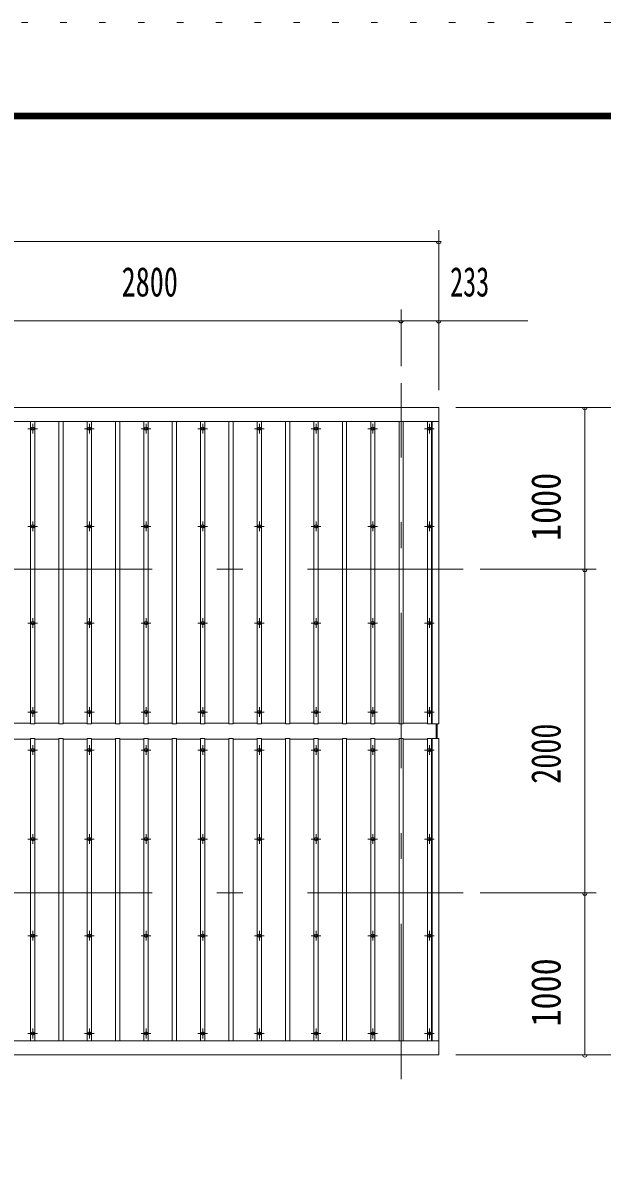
# Model space of a CAD drawing. Units: millimetres, scale not verified. Extents: x -32624 to 32629, y -14700 to 14700.
# Drawn here: x 436 to 4016, y 7701 to 14700 of the extents above; entities that cross this region are included whole.
import ezdxf
from ezdxf.enums import TextEntityAlignment as Align

# ---------------------------------------------------------------- set-up
doc = ezdxf.new("R2010")
doc.units = ezdxf.units.MM
doc.header["$LTSCALE"] = 80
doc.linetypes.add('USER3', pattern=[24, 12, -5, 2, -5])
doc.linetypes.add('USER4', pattern=[3, 0.5, -2.5])
for name, color, linetype, lineweight in [('0-2_1-0BOLD', 7, 'Continuous', 18), ('0-3_1-2CENTER', 3, 'USER3', 18), ('0-4_1-4THIN', 4, 'Continuous', 18), ('0-5_1-5DIM', 3, 'Continuous', 18), ('0-C_F-F', 5, 'Continuous', 18), ('0-D_F-E_J_ADD', 5, 'USER4', 18)]:
    doc.layers.add(name, color=color, linetype=linetype, lineweight=lineweight)
doc.styles.add('ＭＳ ゴシック', font='')
doc.styles.get('ＭＳ ゴシック').set_extended_font_data('MS Gothic')

msp = doc.modelspace()

# ---------------------------------------------------------------- linework, layer by layer
at = {"layer": '0-2_1-0BOLD'}
for p, q in [((3006.05, 12236.05), (-4809.94, 12236.05)), ((2990.05, 10277.69), (2990.05, 10367.39)), ((2996.05, 10367.39), (2996.05, 10277.69)), ((-4809.94, 8409.03), (3006.05, 8409.03))]:
    msp.add_line(p, q, dxfattribs=at)
for points in [[(-4809.94, 10367.39), (-4809.94, 12322.54), (3006.05, 12322.54), (3006.05, 10367.39), (2966.05, 10367.39), (2966.05, 12236.05)], [(2966.05, 8409.03), (2966.05, 10277.69), (3006.05, 10277.69), (3006.05, 8322.54), (-4809.94, 8322.54)]]:
    msp.add_lwpolyline(points, dxfattribs=at)
for centre in [(498.06, 12191.11), (848.06, 12191.11), (1198.06, 12191.11), (1548.06, 12191.11), (1898.06, 12191.11), (2248.06, 12191.11), (2598.06, 12191.11), (2948.06, 12191.11), (498.06, 11587.41), (848.06, 11587.41), (1198.06, 11587.41), (1548.06, 11587.41), (1898.06, 11587.41), (2248.06, 11587.41), (2598.06, 11587.41), (2948.06, 11587.41), (498.06, 10989.62), (848.06, 10989.62), (1198.06, 10989.62), (1548.06, 10989.62), (1898.06, 10989.62), (2248.06, 10989.62), (2598.06, 10989.62), (2948.06, 10989.62), (498.06, 10439.93), (848.06, 10439.93), (1198.06, 10439.93), (1548.06, 10439.93), (1898.06, 10439.93), (2248.06, 10439.93), (2598.06, 10439.93), (2948.06, 10439.93), (498.06, 10205.15), (848.06, 10205.15), (1198.06, 10205.15), (1548.06, 10205.15), (1898.06, 10205.15), (2248.06, 10205.15), (2598.06, 10205.15), (2948.06, 10205.15), (498.06, 9655.46), (848.06, 9655.46), (1198.06, 9655.46), (1548.06, 9655.46), (1898.06, 9655.46), (2248.06, 9655.46), (2598.06, 9655.46), (2948.06, 9655.46), (498.06, 9057.68), (848.06, 9057.68), (1198.06, 9057.68), (1548.06, 9057.68), (1898.06, 9057.68), (2248.06, 9057.68), (2598.06, 9057.68), (2948.06, 9057.68), (498.06, 8453.97), (848.06, 8453.97), (1198.06, 8453.97), (1548.06, 8453.97), (1898.06, 8453.97), (2248.06, 8453.97), (2598.06, 8453.97), (2948.06, 8453.97)]:
    msp.add_circle(centre, 10, dxfattribs=at)
at = {"layer": '0-3_1-2CENTER'}
for p, q in [((2773.06, 8172.54), (2773.06, 12472.55)), ((468.06, 12191.11), (528.05, 12191.11)), ((498.06, 12161.11), (498.06, 12221.12)), ((878.05, 12191.11), (818.06, 12191.11)), ((848.06, 12221.12), (848.06, 12161.11)), ((1168.06, 12191.11), (1228.05, 12191.11)), ((1198.06, 12161.11), (1198.06, 12221.12)), ((1578.05, 12191.11), (1518.06, 12191.11)), ((1548.06, 12221.12), (1548.06, 12161.11)), ((1868.06, 12191.11), (1928.06, 12191.11)), ((1898.06, 12161.11), (1898.06, 12221.12)), ((2278.05, 12191.11), (2218.06, 12191.11)), ((2248.06, 12221.12), (2248.06, 12161.11)), ((2568.06, 12191.11), (2628.05, 12191.11)), ((2598.06, 12161.11), (2598.06, 12221.12)), ((2978.05, 12191.11), (2918.06, 12191.11)), ((2948.06, 12221.12), (2948.06, 12161.11)), ((468.06, 11587.41), (528.06, 11587.41)), ((498.06, 11557.41), (498.06, 11617.41)), ((818.06, 11587.41), (878.06, 11587.41)), ((848.06, 11617.41), (848.06, 11557.41)), ((1168.06, 11587.41), (1228.06, 11587.41)), ((1198.06, 11557.41), (1198.06, 11617.41)), ((1578.06, 11587.41), (1518.06, 11587.41)), ((1548.06, 11617.41), (1548.06, 11557.41)), ((1868.06, 11587.41), (1928.06, 11587.41)), ((1898.06, 11557.41), (1898.06, 11617.41)), ((2278.06, 11587.41), (2218.06, 11587.41)), ((2248.06, 11617.41), (2248.06, 11557.41)), ((2568.06, 11587.41), (2628.06, 11587.41)), ((2598.06, 11557.41), (2598.06, 11617.41)), ((2918.06, 11587.41), (2978.06, 11587.41)), ((2948.06, 11617.41), (2948.06, 11557.41)), ((3156.05, 11322.54), (-5131.94, 11322.54)), ((468.06, 10989.62), (528.06, 10989.62)), ((498.06, 11019.63), (498.06, 10959.62)), ((878.06, 10989.62), (818.06, 10989.62)), ((848.06, 10959.62), (848.06, 11019.63)), ((1228.06, 10989.62), (1168.06, 10989.62)), ((1198.06, 11019.63), (1198.06, 10959.62)), ((1578.06, 10989.62), (1518.06, 10989.62)), ((1548.06, 10959.62), (1548.06, 11019.63)), ((1928.06, 10989.62), (1868.06, 10989.62)), ((1898.06, 11019.63), (1898.06, 10959.62)), ((2278.06, 10989.62), (2218.06, 10989.62)), ((2248.06, 10959.62), (2248.06, 11019.63)), ((2568.06, 10989.62), (2628.06, 10989.62)), ((2598.06, 11019.63), (2598.06, 10959.62)), ((2978.06, 10989.62), (2918.06, 10989.62)), ((2948.06, 10959.62), (2948.06, 11019.63)), ((468.06, 10439.93), (528.06, 10439.93)), ((498.06, 10409.93), (498.06, 10469.93)), ((818.06, 10439.93), (878.06, 10439.93)), ((848.06, 10409.93), (848.06, 10469.93)), ((1168.06, 10439.93), (1228.06, 10439.93)), ((1198.06, 10409.93), (1198.06, 10469.93)), ((1578.06, 10439.93), (1518.06, 10439.93)), ((1548.06, 10409.93), (1548.06, 10469.93)), ((1868.06, 10439.93), (1928.06, 10439.93)), ((1898.06, 10409.93), (1898.06, 10469.93)), ((2278.06, 10439.93), (2218.06, 10439.93)), ((2248.06, 10409.93), (2248.06, 10469.93)), ((2568.06, 10439.93), (2628.06, 10439.93)), ((2598.06, 10409.93), (2598.06, 10469.93)), ((2918.06, 10439.93), (2978.06, 10439.93)), ((2948.06, 10409.93), (2948.06, 10469.93)), ((498.06, 10235.15), (498.06, 10175.15)), ((848.06, 10235.15), (848.06, 10175.15)), ((1198.06, 10235.15), (1198.06, 10175.15)), ((1548.06, 10235.15), (1548.06, 10175.15)), ((1898.06, 10235.15), (1898.06, 10175.15)), ((2248.06, 10235.15), (2248.06, 10175.15)), ((2598.06, 10235.15), (2598.06, 10175.15)), ((2948.06, 10235.15), (2948.06, 10175.15)), ((468.06, 10205.15), (528.06, 10205.15)), ((818.06, 10205.15), (878.06, 10205.15)), ((1228.06, 10205.15), (1168.06, 10205.15)), ((1518.06, 10205.15), (1578.06, 10205.15)), ((1928.06, 10205.15), (1868.06, 10205.15)), ((2218.06, 10205.15), (2278.06, 10205.15)), ((2568.06, 10205.15), (2628.06, 10205.15)), ((2918.06, 10205.15), (2978.06, 10205.15)), ((498.06, 9685.46), (498.06, 9625.46)), ((848.06, 9625.46), (848.06, 9685.46)), ((1198.06, 9685.46), (1198.06, 9625.46)), ((1548.06, 9625.46), (1548.06, 9685.46)), ((1898.06, 9685.46), (1898.06, 9625.46)), ((2248.06, 9625.46), (2248.06, 9685.46)), ((2598.06, 9685.46), (2598.06, 9625.46)), ((2948.06, 9625.46), (2948.06, 9685.46)), ((528.06, 9655.46), (468.06, 9655.46)), ((818.06, 9655.46), (878.06, 9655.46)), ((1228.06, 9655.46), (1168.06, 9655.46)), ((1578.06, 9655.46), (1518.06, 9655.46)), ((1928.06, 9655.46), (1868.06, 9655.46)), ((2278.06, 9655.46), (2218.06, 9655.46)), ((2628.06, 9655.46), (2568.06, 9655.46)), ((2918.06, 9655.46), (2978.06, 9655.46)), ((3156.05, 9322.54), (-5131.94, 9322.54)), ((468.06, 9057.68), (528.06, 9057.68)), ((498.06, 9027.67), (498.06, 9087.67)), ((818.06, 9057.68), (878.06, 9057.68)), ((848.06, 9087.67), (848.06, 9027.67)), ((1228.06, 9057.68), (1168.06, 9057.68)), ((1198.06, 9027.67), (1198.06, 9087.67)), ((1518.06, 9057.68), (1578.06, 9057.68)), ((1548.06, 9087.67), (1548.06, 9027.67)), ((1928.06, 9057.68), (1868.06, 9057.68)), ((1898.06, 9027.67), (1898.06, 9087.67)), ((2218.06, 9057.68), (2278.06, 9057.68)), ((2248.06, 9087.67), (2248.06, 9027.67)), ((2568.06, 9057.68), (2628.06, 9057.68)), ((2598.06, 9027.67), (2598.06, 9087.67)), ((2918.06, 9057.68), (2978.06, 9057.68)), ((2948.06, 9087.67), (2948.06, 9027.67)), ((498.06, 8483.97), (498.06, 8423.96)), ((848.06, 8423.96), (848.06, 8483.97)), ((1198.06, 8483.97), (1198.06, 8423.96)), ((1548.06, 8423.96), (1548.06, 8483.97)), ((1898.06, 8483.97), (1898.06, 8423.96)), ((2248.06, 8423.96), (2248.06, 8483.97)), ((2598.06, 8483.97), (2598.06, 8423.96)), ((2948.06, 8423.96), (2948.06, 8483.97)), ((528.05, 8453.97), (468.06, 8453.97)), ((878.05, 8453.97), (818.06, 8453.97)), ((1228.05, 8453.97), (1168.06, 8453.97)), ((1578.05, 8453.97), (1518.06, 8453.97)), ((1928.06, 8453.97), (1868.06, 8453.97)), ((2278.05, 8453.97), (2218.06, 8453.97)), ((2628.05, 8453.97), (2568.06, 8453.97)), ((2978.05, 8453.97), (2918.06, 8453.97))]:
    msp.add_line(p, q, dxfattribs=at)
at = {"layer": '0-4_1-4THIN'}
for p, q in [((510.56, 12236.05), (510.56, 10367.39)), ((685.56, 12236.05), (685.56, 10367.39)), ((860.56, 12236.05), (860.56, 10367.39)), ((1035.56, 12236.05), (1035.56, 10367.39)), ((1210.56, 12236.05), (1210.56, 10367.39)), ((1385.56, 10367.39), (1385.56, 12236.05)), ((1560.56, 10367.39), (1560.56, 12236.05)), ((1735.56, 10367.39), (1735.56, 12236.05)), ((1910.56, 10367.39), (1910.56, 12236.05)), ((2085.56, 10367.39), (2085.56, 12236.05)), ((2260.56, 10367.39), (2260.56, 12236.05)), ((2435.56, 10367.39), (2435.56, 12236.05)), ((2610.56, 10367.39), (2610.56, 12236.05)), ((2785.56, 10367.39), (2785.56, 12236.05)), ((2960.56, 10367.39), (2960.56, 12236.05)), ((485.56, 10371.64), (335.56, 10371.64)), ((660.56, 10371.64), (510.56, 10371.64)), ((835.56, 10371.64), (685.56, 10371.64)), ((1010.56, 10371.64), (860.56, 10371.64)), ((1185.56, 10371.64), (1035.56, 10371.64)), ((1360.56, 10371.64), (1210.56, 10371.64)), ((1535.56, 10371.64), (1385.56, 10371.64)), ((1710.56, 10371.64), (1560.56, 10371.64)), ((1885.56, 10371.64), (1735.56, 10371.64)), ((2060.56, 10371.64), (1910.56, 10371.64)), ((2235.56, 10371.64), (2085.56, 10371.64)), ((2410.56, 10371.64), (2260.56, 10371.64)), ((2585.56, 10371.64), (2435.56, 10371.64)), ((2760.56, 10371.64), (2610.56, 10371.64)), ((2935.56, 10371.64), (2785.56, 10371.64)), ((2966.05, 10371.64), (2960.56, 10371.64)), ((335.56, 10273.44), (485.56, 10273.44)), ((510.56, 10273.44), (660.56, 10273.44)), ((685.56, 10273.44), (835.56, 10273.44)), ((860.56, 10273.44), (1010.56, 10273.44)), ((1035.56, 10273.44), (1185.56, 10273.44)), ((1210.56, 10273.44), (1360.56, 10273.44)), ((1385.56, 10273.44), (1535.56, 10273.44)), ((1560.56, 10273.44), (1710.56, 10273.44)), ((1735.56, 10273.44), (1885.56, 10273.44)), ((1910.56, 10273.44), (2060.56, 10273.44)), ((2085.56, 10273.44), (2235.56, 10273.44)), ((2260.56, 10273.44), (2410.56, 10273.44)), ((2435.56, 10273.44), (2585.56, 10273.44)), ((2610.56, 10273.44), (2760.56, 10273.44)), ((2785.56, 10273.44), (2935.56, 10273.44)), ((2960.56, 10273.44), (2966.05, 10273.44))]:
    msp.add_line(p, q, dxfattribs=at)
for points in [[(510.56, 10367.39), (485.56, 10367.39), (485.56, 12236.05)], [(685.56, 10367.39), (660.56, 10367.39), (660.56, 12236.05)], [(860.56, 10367.39), (835.56, 10367.39), (835.56, 12236.05)], [(1035.56, 10367.39), (1010.56, 10367.39), (1010.56, 12236.05)], [(1210.56, 10367.39), (1185.56, 10367.39), (1185.56, 12236.05)], [(1360.56, 12236.05), (1360.56, 10367.39), (1385.56, 10367.39)], [(1535.56, 12236.05), (1535.56, 10367.39), (1560.56, 10367.39)], [(1710.56, 12236.05), (1710.56, 10367.39), (1735.56, 10367.39)], [(1885.56, 12236.05), (1885.56, 10367.39), (1910.56, 10367.39)], [(2060.56, 12236.05), (2060.56, 10367.39), (2085.56, 10367.39)], [(2235.56, 12236.05), (2235.56, 10367.39), (2260.56, 10367.39)], [(2410.56, 12236.05), (2410.56, 10367.39), (2435.56, 10367.39)], [(2585.56, 12236.05), (2585.56, 10367.39), (2610.56, 10367.39)], [(2760.56, 12236.05), (2760.56, 10367.39), (2785.56, 10367.39)], [(2935.56, 12236.05), (2935.56, 10367.39), (2960.56, 10367.39)], [(510.56, 8409.03), (510.56, 10277.69), (485.56, 10277.69), (485.56, 8409.03)], [(685.56, 8409.03), (685.56, 10277.69), (660.56, 10277.69), (660.56, 8409.03)], [(860.56, 8409.03), (860.56, 10277.69), (835.56, 10277.69), (835.56, 8409.03)], [(1035.56, 8409.03), (1035.56, 10277.69), (1010.56, 10277.69), (1010.56, 8409.03)], [(1210.56, 8409.03), (1210.56, 10277.69), (1185.56, 10277.69), (1185.56, 8409.03)], [(1385.56, 8409.03), (1385.56, 10277.69), (1360.56, 10277.69), (1360.56, 8409.03)], [(1560.56, 8409.03), (1560.56, 10277.69), (1535.56, 10277.69), (1535.56, 8409.03)], [(1735.56, 8409.03), (1735.56, 10277.69), (1710.56, 10277.69), (1710.56, 8409.03)], [(1910.56, 8409.03), (1910.56, 10277.69), (1885.56, 10277.69), (1885.56, 8409.03)], [(2085.56, 8409.03), (2085.56, 10277.69), (2060.56, 10277.69), (2060.56, 8409.03)], [(2260.56, 8409.03), (2260.56, 10277.69), (2235.56, 10277.69), (2235.56, 8409.03)], [(2435.56, 8409.03), (2435.56, 10277.69), (2410.56, 10277.69), (2410.56, 8409.03)], [(2610.56, 8409.03), (2610.56, 10277.69), (2585.56, 10277.69), (2585.56, 8409.03)], [(2785.56, 8409.03), (2785.56, 10277.69), (2760.56, 10277.69), (2760.56, 8409.03)], [(2935.56, 8409.03), (2935.56, 10277.69), (2960.56, 10277.69), (2960.56, 8409.03)]]:
    msp.add_lwpolyline(points, dxfattribs=at)
at = {"layer": '0-5_1-5DIM'}
for p, q in [((3006.06, 12428.35), (3006.06, 13418.35)), ((3006.06, 13348.35), (-4809.94, 13348.35)), ((3020.06, 13348.35), (2992.06, 13348.35)), ((2773.06, 12578.35), (2773.06, 12928.35)), ((-5359.44, 12858.35), (3555.56, 12858.35)), ((2787.06, 12858.35), (2759.06, 12858.35)), ((3020.06, 12858.35), (2992.06, 12858.35)), ((3111.05, 12322.54), (4468.06, 12322.54)), ((3922.06, 12322.54), (3894.06, 12322.54)), ((3908.06, 12322.54), (3908.06, 8322.54)), ((3261.06, 11322.54), (3978.06, 11322.54)), ((3922.06, 11322.54), (3894.06, 11322.54)), ((3978.06, 9322.54), (3261.06, 9322.54)), ((3922.06, 9322.54), (3894.06, 9322.54)), ((4468.06, 8322.54), (3111.05, 8322.54)), ((3922.06, 8322.54), (3894.06, 8322.54))]:
    msp.add_line(p, q, dxfattribs=at)
for centre in [(3006.06, 13348.35), (2773.06, 12858.35), (3006.06, 12858.35), (3908.06, 12322.54), (3908.06, 11322.54), (3908.06, 9322.54), (3908.06, 8322.54)]:
    msp.add_arc(centre, 14, 180, 0, dxfattribs=at)
at = {"layer": '0-C_F-F'}
for points in [[(31928.6, -14000), (31928.6, 14140), (-8251.4, 14140), (-8251.4, -14000)], [(31925.1, -13996.5), (-8247.9, -13996.5), (-8247.9, 14136.5), (31925.1, 14136.5)], [(31921.6, -13993), (31921.6, 14133), (-8244.4, 14133), (-8244.4, -13993)], [(31918.1, -13989.5), (31918.1, 14129.5), (-8240.9, 14129.5), (-8240.9, -13989.5)], [(31914.6, -13986), (31914.6, 14126), (-8237.4, 14126), (-8237.4, -13986)], [(31911.1, -13982.5), (31911.1, 14122.5), (-8233.9, 14122.5), (-8233.9, -13982.5)], [(31907.6, -13979), (-8230.4, -13979), (-8230.4, 14119), (31907.6, 14119)], [(31904.1, -13975.5), (-8226.9, -13975.5), (-8226.9, 14115.5), (31904.1, 14115.5)], [(31900.6, -13972), (31900.6, 14112), (-8223.4, 14112), (-8223.4, -13972)], [(31897.1, -13968.5), (-8219.9, -13968.5), (-8219.9, 14108.5), (31897.1, 14108.5)], [(31893.6, -13965), (31893.6, 14105), (-8216.4, 14105), (-8216.4, -13965)]]:
    msp.add_lwpolyline(points, close=True, dxfattribs=at)
at = {"layer": '0-D_F-E_J_ADD'}
msp.add_lwpolyline([(32628.6, -14700), (32628.6, 14700), (-8951.4, 14700), (-8951.4, -14700)], close=True, dxfattribs=at)

# ---------------------------------------------------------------- texts
at = {"layer": '0-5_1-5DIM', "color": 7, "style": 'ＭＳ ゴシック'}
for s, width, p in [('2800', 0.7, (1047.56, 12953.22)), ('233', 0.65, (3076.06, 12953.22))]:
    msp.add_text(s, height=182.3, dxfattribs=dict(at, width=width)).set_placement(p, align=Align.BOTTOM_LEFT)
for s, width, p in [('1000', 0.85, (3813.19, 11497.04)), ('2000', 0.75, (3813.19, 9997.04)), ('1000', 0.85, (3813.19, 8497.04))]:
    msp.add_text(s, height=182.3, rotation=90, dxfattribs=dict(at, width=width)).set_placement(p, align=Align.BOTTOM_LEFT)

doc.saveas('drawing.dxf')
